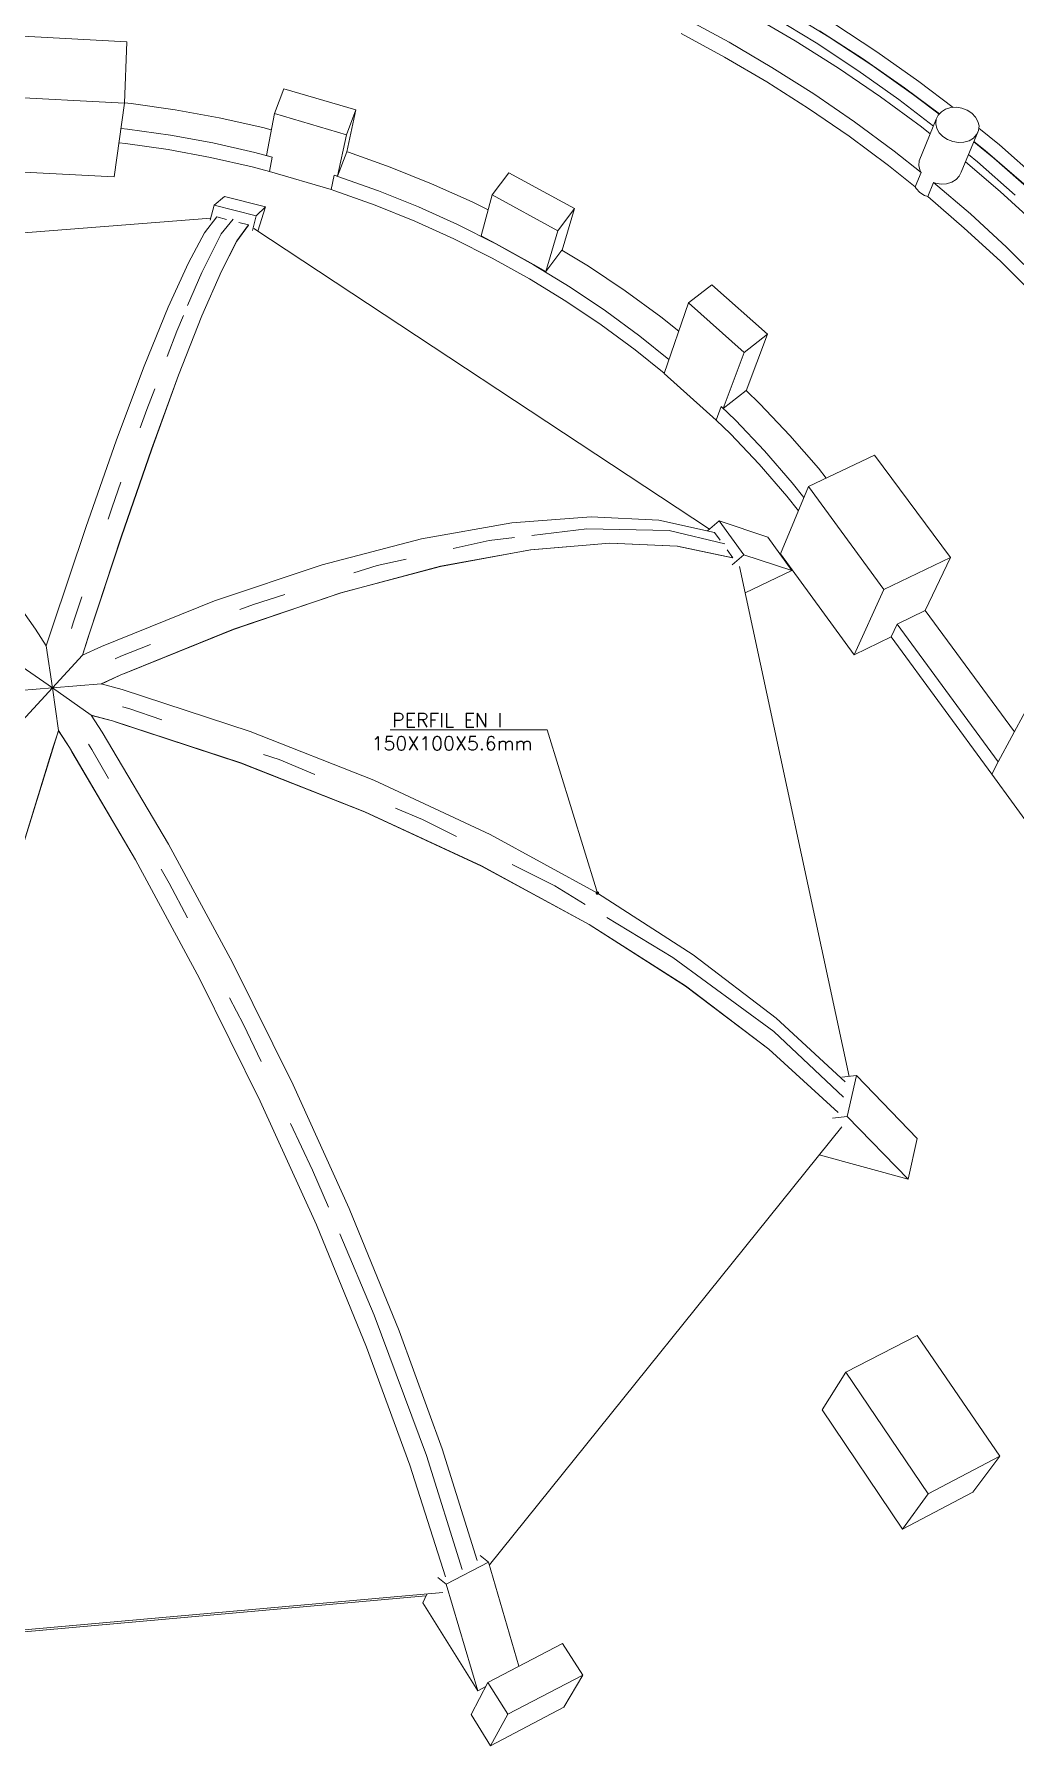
# Model space of a CAD drawing. Header units: metres. Extents: x 173 to 310, y -9 to 45.
# Drawn here: x 279.85 to 283.38, y 12.71 to 18.86 of the extents above; entities that cross this region are included whole.
import ezdxf
from ezdxf import colors
from ezdxf.entities.mleader import LeaderData, LeaderLine
from ezdxf.math import Vec2, Vec3

# ---------------------------------------------------------------- set-up
doc = ezdxf.new("R2010")
doc.units = ezdxf.units.M
doc.header["$MEASUREMENT"] = 0
doc.layers.add('INT _ Mobiliario_Pluma_Nº__90', color=7, linetype='Continuous', lineweight=0, true_color=0xc5ff15)
doc.layers.add('Structural - Bearing_Pluma_Nº__167', color=7, linetype='Continuous', lineweight=0, true_color=0x009fd5)
for name, color, linetype, lineweight in [('MOD _ Estructura Compleja_Pluma_Nº__20', 7, 'Continuous', 5), ('MOD _ Forma_Pluma_Nº__20', 7, 'Continuous', 5), ('Structural - Bearing_Pluma_Nº__87', 62, 'Continuous', 0)]:
    doc.layers.add(name, color=color, linetype=linetype, lineweight=lineweight)
doc.styles.add('01COTAS', font='romans.shx')

# ---------------------------------------------------------------- blocks, each defined once
blk = doc.blocks.new('_DOT')
at = {"color": 0, "linetype": 'ByBlock', "lineweight": -2}
blk.add_line((-0.5, 0), (-1, 0), dxfattribs=at)
at = {"color": 0, "linetype": 'ByBlock', "const_width": 0.5}
blk.add_lwpolyline([(-0.25, 0, 1), (0.25, 0, 1)], format="xyb", close=True, dxfattribs=at)

msp = doc.modelspace()

# ---------------------------------------------------------------- linework, layer by layer
at = {"layer": 'INT _ Mobiliario_Pluma_Nº__90', "color": 60, "linetype": 'Continuous', "lineweight": 0, "true_color": 0xc5ff15}
for p, q in [((280.4626, 18.1479), (280.5069, 18.2051)), ((280.5417, 18.1963), (280.5069, 18.2051)), ((280.6202, 18.1759), (280.5786, 18.1181)), ((280.5787, 18.1186), (280.6203, 18.1765)), ((280.6203, 18.1765), (280.5855, 18.1852)), ((280.6203, 18.1765), (280.6202, 18.1759)), ((280.4041, 18.0403), (280.4626, 18.1479)), ((280.5786, 18.1181), (280.5229, 18.0097)), ((280.523, 18.0102), (280.5787, 18.1186)), ((280.3316, 17.8805), (280.4041, 18.0403)), ((280.5229, 18.0097), (280.4529, 17.849)), ((280.453, 17.8495), (280.523, 18.0102)), ((280.2452, 17.6678), (280.3316, 17.8805)), ((280.4529, 17.849), (280.369, 17.6355)), ((280.3691, 17.636), (280.453, 17.8495)), ((280.1459, 17.4029), (280.2452, 17.6678)), ((280.369, 17.6355), (280.272, 17.3698)), ((280.2721, 17.3703), (280.3691, 17.636)), ((280.0349, 17.0882), (280.1459, 17.4029)), ((280.272, 17.3698), (280.1629, 17.0543)), ((280.163, 17.0547), (280.2721, 17.3703)), ((281.5672, 17.1048), (281.8526, 17.1268)), ((281.8526, 17.1268), (282.0962, 17.1147)), ((282.0962, 17.1147), (282.296, 17.0706)), ((279.8544, 16.7228), (279.618, 17.0549)), ((279.9138, 16.7276), (280.0349, 17.0882)), ((280.0436, 16.6933), (280.163, 17.0547)), ((280.1629, 17.0543), (280.0486, 16.7083)), ((281.2431, 17.0473), (281.5672, 17.1048)), ((282.3165, 17.0423), (282.296, 17.0706)), ((280.8848, 16.9536), (281.2431, 17.0473)), ((281.635, 17.0074), (281.3111, 16.9481)), ((281.3114, 16.9485), (281.6353, 17.0078)), ((281.9199, 17.0312), (281.635, 17.0074)), ((281.6353, 17.0078), (281.9203, 17.0316)), ((282.1628, 17.0209), (281.9199, 17.0312)), ((281.9203, 17.0316), (282.1632, 17.0213)), ((282.3617, 16.9787), (282.1628, 17.0209)), ((282.1632, 17.0213), (282.3622, 16.9791)), ((282.3622, 16.9791), (282.3415, 17.0076)), ((280.4984, 16.8241), (280.8848, 16.9536)), ((281.3111, 16.9481), (280.9529, 16.8528)), ((280.9531, 16.8531), (281.3114, 16.9485)), ((282.3622, 16.9791), (282.3617, 16.9787)), ((280.091, 16.6603), (280.4984, 16.8241)), ((280.9529, 16.8528), (280.5662, 16.7218)), ((280.5664, 16.7221), (280.9531, 16.8531)), ((279.893, 16.6631), (279.8544, 16.7228)), ((279.893, 16.6631), (279.9138, 16.7276)), ((280.0231, 16.6288), (280.0436, 16.6933)), ((280.0435, 16.693), (280.0231, 16.6288)), ((280.0471, 16.7039), (280.0435, 16.693)), ((280.1583, 16.5571), (280.5664, 16.7221)), ((280.5662, 16.7218), (280.1741, 16.5632)), ((280.0231, 16.6288), (280.091, 16.6603)), ((279.9058, 16.5742), (279.9058, 16.5743)), ((279.9058, 16.5742), (279.9058, 16.5742)), ((279.9598, 16.5599), (279.9598, 16.5599)), ((279.9598, 16.5599), (279.9598, 16.5599)), ((280.1705, 16.5617), (280.1582, 16.5567)), ((279.8571, 16.5516), (279.8571, 16.5516)), ((279.8571, 16.5516), (279.8571, 16.5516)), ((279.9876, 16.5169), (279.9875, 16.517)), ((279.9875, 16.5169), (279.9875, 16.517)), ((280.0903, 16.5253), (280.1583, 16.5571)), ((280.1661, 16.5052), (280.0903, 16.5253)), ((280.1582, 16.5567), (280.0907, 16.5252)), ((280.6262, 16.3543), (280.1661, 16.5052)), ((279.87, 16.4618), (279.8698, 16.4621)), ((279.8702, 16.462), (279.8698, 16.4621)), ((279.924, 16.4477), (279.9242, 16.4478)), ((279.9242, 16.4476), (279.924, 16.4477)), ((279.9727, 16.4705), (279.9728, 16.4706)), ((279.9727, 16.4705), (279.9728, 16.4705)), ((280.0941, 16.3522), (280.0548, 16.4129)), ((280.1309, 16.3927), (280.0548, 16.4129)), ((280.0551, 16.4125), (280.1308, 16.3923)), ((280.1308, 16.3923), (280.1446, 16.3878)), ((280.5925, 16.2413), (280.1309, 16.3927)), ((280.1476, 16.3868), (280.5923, 16.241)), ((279.9368, 16.3574), (279.9159, 16.2916)), ((279.916, 16.2919), (279.9369, 16.3577)), ((279.9368, 16.3574), (279.976, 16.2965)), ((279.976, 16.2968), (279.9369, 16.3577)), ((280.332, 15.9498), (280.0941, 16.3522)), ((281.0706, 16.1794), (280.6262, 16.3543)), ((279.7826, 15.8578), (279.916, 16.2919)), ((279.9111, 16.276), (279.7826, 15.8576)), ((279.9159, 16.2916), (279.912, 16.2788)), ((280.2134, 15.8934), (279.976, 16.2968)), ((279.976, 16.2965), (279.983, 16.2846)), ((279.9846, 16.2819), (280.2133, 15.8932)), ((280.5923, 16.241), (281.038, 16.0658)), ((281.0383, 16.066), (280.5925, 16.2413)), ((281.4897, 15.9842), (281.0706, 16.1794)), ((281.038, 16.0658), (281.4586, 15.8707)), ((281.4589, 15.8709), (281.0383, 16.066)), ((280.5628, 15.5239), (280.332, 15.9498)), ((281.8753, 15.7734), (281.4897, 15.9842)), ((280.2133, 15.8932), (280.4439, 15.4665)), ((280.4441, 15.4666), (280.2134, 15.8934)), ((281.4586, 15.8707), (281.8456, 15.6602)), ((281.846, 15.6604), (281.4589, 15.8709)), ((282.2202, 15.5516), (281.8753, 15.7734)), ((281.8456, 15.6602), (282.1918, 15.4391)), ((282.1922, 15.4392), (281.846, 15.6604)), ((280.7812, 15.0837), (280.5628, 15.5239)), ((282.5187, 15.3237), (282.2202, 15.5516)), ((280.4439, 15.4665), (280.6626, 15.0256)), ((280.6628, 15.0256), (280.4441, 15.4666)), ((282.1918, 15.4391), (282.4916, 15.2121)), ((282.4921, 15.2122), (282.1922, 15.4392)), ((282.7669, 15.0945), (282.5187, 15.3237)), ((282.4916, 15.2121), (282.7409, 14.984)), ((282.7414, 14.9841), (282.4921, 15.2122)), ((280.9824, 14.6389), (280.7812, 15.0837)), ((280.6626, 15.0256), (280.8644, 14.5803)), ((280.8646, 14.5803), (280.6628, 15.0256)), ((281.162, 14.1994), (280.9824, 14.6389)), ((280.8644, 14.5803), (281.0449, 14.1406)), ((281.0452, 14.1405), (280.8646, 14.5803)), ((281.3166, 13.7747), (281.162, 14.1994)), ((281.0449, 14.1406), (281.2007, 13.7158)), ((281.201, 13.7157), (281.0452, 14.1405)), ((281.4433, 13.3737), (281.3166, 13.7747)), ((281.2007, 13.7158), (281.329, 13.315)), ((281.3293, 13.3147), (281.201, 13.7157))]:
    msp.add_line(p, q, dxfattribs=at)
for points in [[(279.9149, 16.5111), (279.893, 16.6631)], [(279.9148, 16.5109), (280.0231, 16.6288)], [(279.7753, 16.6088), (279.9149, 16.5111), (279.7388, 16.4966)], [(279.8058, 16.3923), (279.9153, 16.511), (279.9369, 16.3577)], [(279.9145, 16.5101), (279.9149, 16.5112)], [(279.9148, 16.5109), (280.0903, 16.5253)], [(279.9149, 16.5112), (280.0548, 16.4129)], [(279.9149, 16.5111), (279.9153, 16.511)]]:
    msp.add_lwpolyline(points, dxfattribs=at)
at = {"layer": 'MOD _ Estructura Compleja_Pluma_Nº__20', "color": 7, "linetype": 'Continuous', "lineweight": 5}
for p, q in [((278.5088, 18.0476), (280.4848, 18.2003)), ((280.5226, 18.1438), (280.5653, 18.1974)), ((280.6398, 18.1631), (282.2781, 17.0818)), ((280.4522, 18.0049), (280.5226, 18.1438)), ((280.4015, 17.8859), (280.4522, 18.0049)), ((280.3626, 17.7946), (280.3863, 17.8503)), ((280.3277, 17.7036), (280.3626, 17.7946)), ((280.2545, 17.5124), (280.283, 17.587)), ((280.2308, 17.446), (280.2545, 17.5124)), ((280.1294, 17.1607), (280.1615, 17.251)), ((280.115, 17.118), (280.1294, 17.1607)), ((281.4856, 17.0414), (281.5776, 17.0523)), ((281.6396, 17.0596), (281.8376, 17.083)), ((281.8376, 17.083), (282.1334, 17.0776)), ((282.1334, 17.0776), (282.3342, 17.0294)), ((281.3563, 17.0124), (281.4856, 17.0414)), ((280.9993, 16.9248), (281.083, 16.951)), ((281.083, 16.951), (281.188, 16.9746)), ((282.3863, 16.9478), (282.7808, 15.1142)), ((279.9897, 16.7448), (280.0213, 16.839)), ((280.5892, 16.7926), (280.6381, 16.8117)), ((280.6381, 16.8117), (280.7508, 16.847)), ((279.9833, 16.7252), (279.9897, 16.7448)), ((280.1409, 16.6156), (280.1615, 16.6252)), ((280.1615, 16.6252), (280.268, 16.6668)), ((280.167, 16.4431), (280.1899, 16.437)), ((280.1899, 16.437), (280.3086, 16.3966)), ((280.0563, 16.2901), (280.0445, 16.3085)), ((280.1169, 16.1856), (280.0563, 16.2901)), ((280.6748, 16.2722), (280.7302, 16.2534)), ((280.7302, 16.2534), (280.8588, 16.1998)), ((281.1487, 16.0789), (281.2457, 16.0385)), ((281.2457, 16.0385), (281.3681, 15.977)), ((280.3351, 15.8096), (280.3064, 15.8591)), ((281.5693, 15.8757), (281.7219, 15.799)), ((280.4012, 15.6838), (280.3351, 15.8096)), ((281.7219, 15.799), (281.8313, 15.7328)), ((281.9088, 15.6859), (282.1464, 15.5422)), ((282.1464, 15.5422), (282.5096, 15.2756)), ((280.6026, 15.3003), (280.5522, 15.3964)), ((280.6659, 15.1671), (280.6026, 15.3003)), ((282.5096, 15.2756), (282.7603, 15.0397)), ((280.8508, 14.7771), (280.7712, 14.945)), ((282.7549, 14.9331), (281.4868, 13.3578)), ((280.9075, 14.6439), (280.8508, 14.7771)), ((281.0724, 14.2557), (280.9484, 14.5474)), ((281.2611, 13.7513), (281.0724, 14.2557)), ((281.3893, 13.341), (281.2611, 13.7513)), ((281.3192, 13.2575), (279.037, 13.0552))]:
    msp.add_line(p, q, dxfattribs=at)
at = {"layer": 'MOD _ Forma_Pluma_Nº__20', "color": 7, "linetype": 'Continuous', "lineweight": 5}
for p, q in [((280.483, 18.1936), (280.4969, 18.247)), ((280.4969, 18.247), (280.5337, 18.2781)), ((280.4969, 18.247), (280.6483, 18.2089)), ((280.5337, 18.2781), (280.6815, 18.241)), ((280.6483, 18.2089), (280.6815, 18.241)), ((280.6815, 18.241), (280.6541, 18.1536)), ((280.6344, 18.1558), (280.6483, 18.2089)), ((282.2715, 17.0761), (282.3134, 17.1124)), ((282.3134, 17.1124), (282.4878, 17.0534)), ((282.3134, 17.1124), (282.4019, 16.9903)), ((282.4878, 17.0534), (282.5749, 16.9337)), ((282.3596, 16.954), (282.4019, 16.9903)), ((282.4019, 16.9903), (282.5749, 16.9337)), ((282.5749, 16.9337), (282.4066, 16.8533)), ((282.755, 15.1114), (282.8071, 15.117)), ((282.8071, 15.117), (282.7732, 14.9696)), ((282.8071, 15.117), (283.0261, 14.8907)), ((282.7213, 14.9644), (282.7732, 14.9696)), ((282.7732, 14.9696), (282.9936, 14.7449)), ((283.0261, 14.8907), (282.9936, 14.7449)), ((282.9936, 14.7449), (282.6736, 14.8321)), ((281.4841, 13.3674), (281.3317, 13.2885)), ((281.4533, 13.3915), (281.4841, 13.3674)), ((281.4841, 13.3674), (281.5924, 12.9926)), ((281.3018, 13.3126), (281.3317, 13.2885)), ((281.2474, 13.221), (281.2619, 13.2524)), ((281.3317, 13.2885), (281.445, 12.9047)), ((281.445, 12.9047), (281.2474, 13.221)), ((281.474, 12.9199), (281.445, 12.9047))]:
    msp.add_line(p, q, dxfattribs=at)
at = {"layer": 'Structural - Bearing_Pluma_Nº__167', "color": 142, "linetype": 'Continuous', "lineweight": 0, "true_color": 0x009fd5}
for p, q in [((282.3497, 18.8329), (282.1931, 18.9176)), ((282.5868, 18.8384), (282.4283, 18.931)), ((280.1823, 18.8351), (279.7182, 18.8596)), ((280.1749, 18.6143), (280.1823, 18.8351)), ((282.3323, 18.7799), (282.1765, 18.8643)), ((282.742, 18.7405), (282.5868, 18.8384)), ((282.8288, 18.7749), (282.6742, 18.8748)), ((282.485, 18.6902), (282.3323, 18.7799)), ((282.5032, 18.7429), (282.3497, 18.8329)), ((282.9798, 18.6697), (282.8288, 18.7749)), ((282.6534, 18.6476), (282.5032, 18.7429)), ((282.8936, 18.6372), (282.742, 18.7405)), ((280.7474, 18.6655), (280.7133, 18.5766)), ((281.0066, 18.5899), (280.7474, 18.6655)), ((282.6344, 18.5952), (282.485, 18.6902)), ((283.1053, 18.5758), (282.9798, 18.6697)), ((279.7077, 18.6392), (280.1749, 18.6143)), ((280.1377, 18.3488), (280.1749, 18.6143)), ((280.1984, 18.6133), (280.1749, 18.6157)), ((280.3571, 18.5907), (280.1984, 18.6133)), ((280.5149, 18.5618), (280.3571, 18.5907)), ((280.973, 18.5005), (281.0066, 18.5899)), ((280.9741, 18.4394), (281.0066, 18.5899)), ((282.7804, 18.4951), (282.6344, 18.5952)), ((282.8001, 18.5472), (282.6534, 18.6476)), ((283.0414, 18.5287), (282.8936, 18.6372)), ((283.128, 18.5927), (283.1125, 18.5835)), ((283.1464, 18.5981), (283.128, 18.5927)), ((283.1664, 18.5992), (283.1464, 18.5981)), ((283.1867, 18.596), (283.1664, 18.5992)), ((283.2058, 18.5888), (283.1867, 18.596)), ((283.2225, 18.5779), (283.2058, 18.5888)), ((280.6714, 18.5266), (280.5149, 18.5618)), ((280.6848, 18.4264), (280.7133, 18.5766)), ((280.7133, 18.5766), (280.973, 18.5005)), ((282.9431, 18.4418), (282.8001, 18.5472)), ((283.0332, 18.4062), (283.094, 18.5562)), ((283.0728, 18.5039), (283.0414, 18.5287)), ((283.094, 18.5562), (283.0922, 18.54)), ((283.0922, 18.54), (283.0958, 18.5234)), ((283.1009, 18.5711), (283.094, 18.5562)), ((283.1125, 18.5835), (283.1009, 18.5711)), ((283.2356, 18.5642), (283.2225, 18.5779)), ((283.2443, 18.5485), (283.2356, 18.5642)), ((283.248, 18.532), (283.2443, 18.5485)), ((283.2463, 18.5158), (283.248, 18.532)), ((280.1783, 18.469), (280.1548, 18.4714)), ((280.1857, 18.521), (280.1621, 18.5234)), ((280.3312, 18.4471), (280.1783, 18.469)), ((280.3394, 18.499), (280.1857, 18.521)), ((280.4921, 18.471), (280.3394, 18.499)), ((280.6435, 18.4369), (280.4921, 18.471)), ((280.7022, 18.5184), (280.6714, 18.5266)), ((280.941, 18.351), (280.973, 18.5005)), ((282.9226, 18.39), (282.7804, 18.4951)), ((283.0958, 18.5234), (283.1044, 18.5078)), ((283.1044, 18.5078), (283.1176, 18.494)), ((283.1176, 18.494), (283.1343, 18.4831)), ((283.1343, 18.4831), (283.1535, 18.4758)), ((283.1535, 18.4758), (283.1738, 18.4726)), ((283.1738, 18.4726), (283.1938, 18.4737)), ((283.1834, 18.3661), (283.2463, 18.5158)), ((283.1938, 18.4737), (283.2123, 18.4791)), ((283.2123, 18.4791), (283.2278, 18.4884)), ((283.2278, 18.4884), (283.2394, 18.5009)), ((283.2702, 18.4442), (283.2299, 18.4767)), ((283.2394, 18.5009), (283.2463, 18.5158)), ((280.4832, 18.4191), (280.3312, 18.4471)), ((280.6339, 18.3851), (280.4832, 18.4191)), ((280.7055, 18.4203), (280.6435, 18.4369)), ((280.7055, 18.4203), (280.6848, 18.4264)), ((280.7055, 18.4203), (280.6956, 18.3686)), ((280.9741, 18.4394), (280.941, 18.351)), ((280.9795, 18.4377), (280.9741, 18.4394)), ((281.1305, 18.3841), (280.9795, 18.4377)), ((283.0398, 18.3649), (282.9431, 18.4418)), ((283.0315, 18.3901), (283.0332, 18.4062)), ((283.4091, 18.324), (283.2702, 18.4442)), ((280.1377, 18.3488), (279.6816, 18.3733)), ((280.6956, 18.3686), (280.6339, 18.3851)), ((280.9176, 18.3032), (280.6956, 18.3686)), ((280.9286, 18.3547), (280.9176, 18.3032)), ((280.9416, 18.3506), (280.9286, 18.3547)), ((280.941, 18.351), (280.9286, 18.3547)), ((281.0877, 18.2986), (280.9416, 18.3506)), ((281.2791, 18.3245), (281.1305, 18.3841)), ((281.5572, 18.3637), (281.497, 18.2847)), ((281.7927, 18.2349), (281.5572, 18.3637)), ((283.0189, 18.3134), (282.9226, 18.39)), ((283.0398, 18.3649), (283.0189, 18.3134)), ((283.035, 18.3738), (283.0315, 18.3901)), ((283.035, 18.3738), (283.0398, 18.3649)), ((283.1652, 18.339), (283.1766, 18.3514)), ((283.1766, 18.3514), (283.1834, 18.3661)), ((283.3246, 18.2964), (283.199, 18.4033)), ((280.9306, 18.2992), (280.9176, 18.3032)), ((281.0759, 18.2473), (280.9306, 18.2992)), ((281.2314, 18.2408), (281.0877, 18.2986)), ((281.4249, 18.2589), (281.2791, 18.3245)), ((281.4576, 18.1372), (281.497, 18.2847)), ((281.497, 18.2847), (281.7329, 18.1553)), ((283.0225, 18.3067), (283.0189, 18.3134)), ((283.0354, 18.2931), (283.0225, 18.3067)), ((283.0518, 18.2823), (283.0354, 18.2931)), ((283.0633, 18.2779), (283.0518, 18.2823)), ((283.0633, 18.2779), (283.0845, 18.3293)), ((283.0918, 18.3265), (283.0845, 18.3293)), ((283.2169, 18.216), (283.0845, 18.3293)), ((283.1118, 18.3233), (283.0918, 18.3265)), ((283.1316, 18.3245), (283.1118, 18.3233)), ((283.1498, 18.3298), (283.1316, 18.3245)), ((283.1498, 18.3298), (283.1652, 18.339)), ((283.4596, 18.1727), (283.3246, 18.2964)), ((281.2189, 18.1897), (281.0759, 18.2473)), ((281.3724, 18.1772), (281.2314, 18.2408)), ((281.4825, 18.2302), (281.4249, 18.2589)), ((281.7329, 18.1553), (281.7927, 18.2349)), ((281.7485, 18.0853), (281.7927, 18.2349)), ((283.195, 18.165), (283.0633, 18.2779)), ((281.3593, 18.1263), (281.2189, 18.1897)), ((281.5105, 18.1079), (281.3724, 18.1772)), ((283.3248, 18.0453), (283.195, 18.165)), ((283.3474, 18.0959), (283.2169, 18.216)), ((281.4967, 18.0572), (281.3593, 18.1263)), ((281.5106, 18.108), (281.4576, 18.1372)), ((281.6454, 18.0331), (281.5105, 18.1079)), ((281.6458, 18.0335), (281.5106, 18.108)), ((281.6902, 18.009), (281.7329, 18.1553)), ((281.6309, 17.9826), (281.4967, 18.0572)), ((281.7477, 18.0858), (281.6902, 18.009)), ((281.8433, 18.0275), (281.7477, 18.0858)), ((283.4499, 17.9209), (283.3248, 18.0453)), ((283.4732, 17.9712), (283.3474, 18.0959)), ((281.7617, 17.9026), (281.6309, 17.9826)), ((281.7768, 17.9528), (281.6454, 18.0331)), ((281.6902, 18.009), (281.6458, 18.0335)), ((281.9754, 17.9392), (281.8433, 18.0275)), ((281.9045, 17.8671), (281.7768, 17.9528)), ((282.1034, 17.8454), (281.9754, 17.9392)), ((282.2869, 17.9602), (282.2029, 17.8958)), ((282.4869, 17.783), (282.2869, 17.9602)), ((281.8887, 17.8172), (281.7617, 17.9026)), ((282.0281, 17.7762), (281.9045, 17.8671)), ((282.1155, 17.6423), (282.2029, 17.8958)), ((282.2029, 17.8958), (282.4028, 17.718)), ((282.0116, 17.7267), (281.8887, 17.8172)), ((282.1677, 17.7938), (282.1034, 17.8454)), ((282.1326, 17.6921), (282.0281, 17.7762)), ((282.4028, 17.718), (282.4869, 17.783)), ((282.4105, 17.5801), (282.4869, 17.783)), ((282.1156, 17.6428), (282.0116, 17.7267)), ((282.3281, 17.5162), (282.4028, 17.718)), ((282.3028, 17.4741), (282.1155, 17.6423)), ((282.4104, 17.5802), (282.3281, 17.5162)), ((282.4595, 17.5332), (282.4104, 17.5802)), ((282.3208, 17.5228), (282.3028, 17.4741)), ((282.3718, 17.4737), (282.3208, 17.5228)), ((282.3281, 17.5162), (282.3208, 17.5228)), ((282.568, 17.4194), (282.4595, 17.5332)), ((282.3535, 17.4252), (282.3028, 17.4741)), ((282.4576, 17.3153), (282.3535, 17.4252)), ((282.4764, 17.3635), (282.3718, 17.4737)), ((282.671, 17.3009), (282.568, 17.4194)), ((282.5756, 17.2488), (282.4764, 17.3635)), ((282.5563, 17.2011), (282.4576, 17.3153)), ((282.8715, 17.3477), (282.6342, 17.2354)), ((282.6987, 17.2659), (282.671, 17.3009)), ((283.1449, 16.9803), (282.8715, 17.3477)), ((282.5344, 16.9936), (282.6342, 17.2354)), ((282.6177, 17.1954), (282.5756, 17.2488)), ((282.6342, 17.2354), (282.9059, 16.8657)), ((282.5981, 17.1479), (282.5563, 17.2011)), ((282.7983, 16.6306), (282.5344, 16.9936)), ((282.9059, 16.8657), (283.1449, 16.9803)), ((283.0537, 16.7892), (283.1449, 16.9803)), ((282.7983, 16.6306), (282.9059, 16.8657)), ((283.0537, 16.7892), (282.9534, 16.7409)), ((283.3752, 16.3533), (283.0537, 16.7892)), ((282.9318, 16.695), (282.7983, 16.6306)), ((282.9534, 16.7409), (282.9318, 16.695)), ((283.2935, 16.2011), (282.9318, 16.695)), ((283.3172, 16.2452), (282.9534, 16.7409)), ((283.3172, 16.2452), (283.4153, 16.4279)), ((283.2935, 16.2011), (283.3172, 16.2452)), ((283.4549, 15.9807), (283.2935, 16.2011)), ((283.0253, 14.1827), (282.769, 14.0502)), ((283.3232, 13.7488), (283.0253, 14.1827)), ((282.6834, 13.9151), (282.769, 14.0502)), ((282.769, 14.0502), (283.0649, 13.6133)), ((282.9722, 13.4857), (282.6834, 13.9151)), ((283.0649, 13.6133), (283.3232, 13.7488)), ((283.2254, 13.6189), (283.3232, 13.7488)), ((283.2254, 13.6189), (282.9722, 13.4857)), ((282.9722, 13.4857), (283.0649, 13.6133)), ((281.7503, 13.0752), (281.4818, 12.9348)), ((281.8225, 12.9613), (281.7503, 13.0752)), ((281.4211, 12.8195), (281.4818, 12.9348)), ((281.4818, 12.9348), (281.5536, 12.8201)), ((281.5536, 12.8201), (281.8225, 12.9613)), ((281.7546, 12.8454), (281.8225, 12.9613)), ((281.4911, 12.7069), (281.4211, 12.8195)), ((281.7546, 12.8454), (281.4911, 12.7069)), ((281.4911, 12.7069), (281.5536, 12.8201))]:
    msp.add_line(p, q, dxfattribs=at)
at = {"layer": 'Structural - Bearing_Pluma_Nº__87', "linetype": 'Continuous', "lineweight": 0}
for p, q in [((282.6618, 18.8305), (282.5076, 18.9247)), ((282.7087, 18.8516), (282.5516, 18.9475)), ((282.8808, 18.799), (282.7263, 18.9004)), ((282.8625, 18.7505), (282.7087, 18.8516)), ((282.8126, 18.7311), (282.6618, 18.8305)), ((283.0315, 18.6924), (282.8808, 18.799)), ((282.9599, 18.6267), (282.8126, 18.7311)), ((283.0125, 18.6442), (282.8625, 18.7505)), ((283.1549, 18.5986), (283.0315, 18.6924)), ((283.0841, 18.5319), (282.9599, 18.6267)), ((283.1041, 18.5745), (283.0125, 18.6442)), ((283.301, 18.4164), (283.2292, 18.4751)), ((283.3214, 18.4639), (283.2472, 18.5245)), ((283.2428, 18.4028), (283.2101, 18.4296)), ((283.4389, 18.295), (283.301, 18.4164)), ((283.46, 18.3422), (283.3214, 18.4639)), ((283.378, 18.2836), (283.2428, 18.4028)), ((279.0493, 13.0492), (281.2588, 13.2456))]:
    msp.add_line(p, q, dxfattribs=at)

# ---------------------------------------------------------------- leaders
at = {"ltscale": 650}
ml = msp.add_multileader_mtext('Standard', dxfattribs=at)
ml.set_content('PERFIL EN I\\P 150X100X5.6mm', color=256, style='01COTAS')
ml.set_leader_properties(color=1, lineweight=9)
ml.set_arrow_properties(name='DOT')
ml.build(insert=Vec2(0, 0))
ml.multileader.update_dxf_attribs({"text_left_attachment_type": 6, "text_right_attachment_type": 6, "dogleg_length": 0.0685, "arrow_head_size": 0.0125})
ctx = ml.context
ctx.base_point, ctx.char_height, ctx.arrow_head_size, ctx.landing_gap_size, ctx.plane_origin = Vec3(280.9933, 16.3602), 0.05, 0.0125, 0.00025, Vec3(281.2461, 17.1349)
ctx.left_attachment, ctx.right_attachment, ctx.text_align_type = 6, 6, 1
notes = []
notes.append((ctx, [(1, (1, 1, 0), (281.6942, 16.3602), (-1, 0), 0.0171, [(1, [(281.8753, 15.7734)], 0, [])])]))
ctx.mtext.insert, ctx.mtext.width, ctx.mtext.alignment, ctx.mtext.flow_direction = Vec3(281.3352, 16.4202), 0.806958, 2, 5
for ctx, leaders in notes:
    for number, flags, end, landing, length, lines in leaders:
        leader = LeaderData()
        leader.index, (leader.has_last_leader_line, leader.has_dogleg_vector, leader.attachment_direction) = number, flags
        leader.last_leader_point, leader.dogleg_vector, leader.dogleg_length = Vec3(end), Vec3(landing), length
        for number, points, colour, breaks in lines:
            line = LeaderLine()
            line.index, line.vertices, line.color, line.breaks = number, Vec3.list(points), colors.encode_raw_color(colour), breaks
            leader.lines.append(line)
        ctx.leaders.append(leader)

doc.saveas('drawing.dxf')
